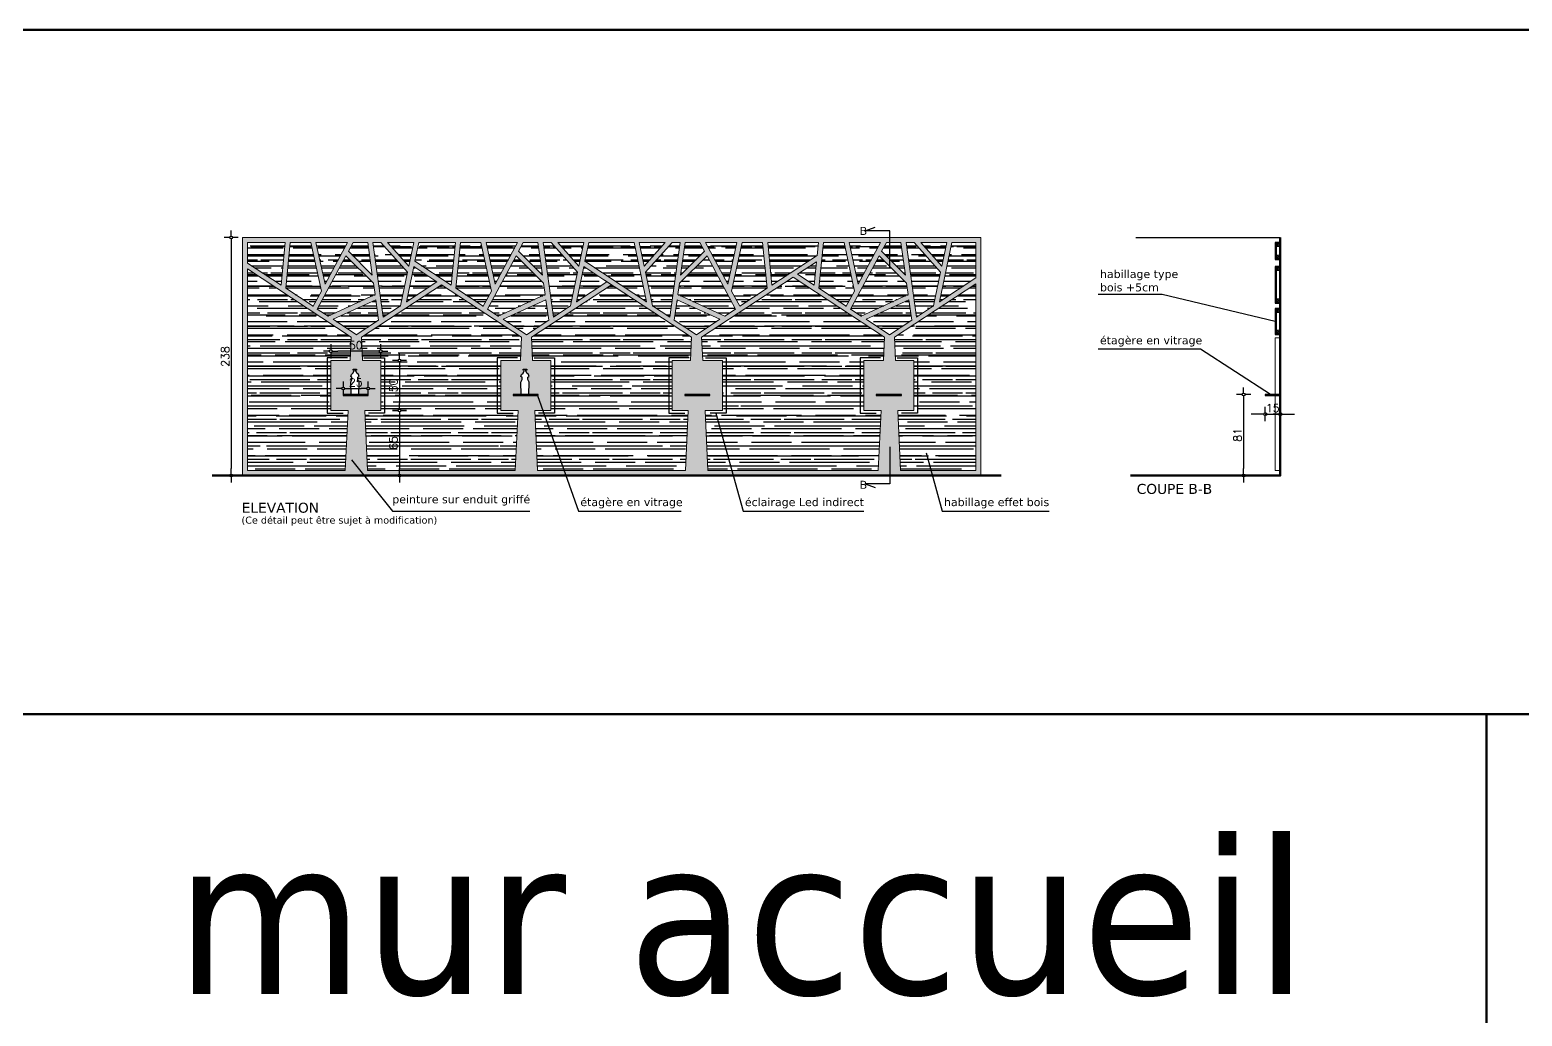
# Model space of a CAD drawing. Header units: millimetres. Extents: x 253 to 682, y -1208 to -847.
# Drawn here: x 609.75 to 624.66, y -1106.36 to -1096.49 of the extents above; entities that cross this region are included whole.
import ezdxf
from ezdxf.enums import TextEntityAlignment as Align

# ---------------------------------------------------------------- set-up
doc = ezdxf.new("R2010")
doc.units = ezdxf.units.MM
doc.header["$LTSCALE"] = 10
doc.header["$MEASUREMENT"] = 0
doc.header["$PDMODE"] = 35
doc.layers.add('a construire', color=7, linetype='Continuous', true_color=0xe60000)
for name, color, linetype in [('COTATION', 203, 'Continuous'), ('Electricite', 224, 'Continuous'), ('sanetaire', 4, 'Continuous'), ('texe', 1, 'Continuous')]:
    doc.layers.add(name, color=color, linetype=linetype)
doc.layers.add('men-porte', color=30, linetype='Continuous', lineweight=5)
doc.layers.add('MUR', color=5, linetype='Continuous', lineweight=50)
doc.styles.get("Standard").update_dxf_attribs({"font": 'txt.shx'})
doc.styles.add('Verdana', font='verdana.ttf')
doc.dimstyles.new('cote 50', dxfattribs={"dimtxt": 0.08, "dimasz": 0.0705, "dimexe": 0.2, "dimexo": 0.6, "dimgap": 0.02, "dimtad": 1, "dimdec": 0, "dimlfac": 100, "dimzin": 5, "dimdsep": 46, "dimtxsty": 'Standard', "dimblk1": 'DIM', "dimblk2": 'DIM', "dimsah": 1, "dimcen": 0.0455, "dimdle": 0.1, "dimse1": 1, "dimse2": 1, "dimclrt": 256, "dimadec": 0, "dimazin": 0, "dimtfac": 1, "dimtdec": 0, "dimtmove": 2, "dimatfit": 3, "dimldrblk": 'DIM', "dimfxl": 1, "dimtolj": 1, "dimtzin": 0, "dimarcsym": 0})
pattern_1 = [(0, (290888.44807, 332615.84924), (0.22, 0.1), [1.5, -0.2, 0.5, -0.1]), (0, (290888.58107, 332615.89924), (-0.1, 0.133), [0.3, -0.033, 0.6, -0.075]), (0, (290888.49807, 332615.93424), (0.52, 0.067), [0.8, -0.14, 0.4, -0.1])]

# ---------------------------------------------------------------- blocks, each defined once
blk = doc.blocks.new('DIM')
for p, q in [((-0.2, 0), (-1, 0)), ((0, 0.2), (0, 1)), ((0.2, 0), (1, 0)), ((0, -1), (0, -0.2))]:
    blk.add_line(p, q)
blk.add_circle((0, 0), 0.2)
blk = doc.blocks.new('*D18545')
at = {"layer": 'COTATION', "color": 0, "lineweight": -2, "ltscale": 0.02, "transparency": 16777216}
blk.add_line((611.76, -1098.639), (611.76, -1100.878), dxfattribs=at)
at = {"layer": 'Defpoints', "color": 0, "ltscale": 0.02, "transparency": 16777216}
for p in [(611.95, -1098.568), (611.76, -1100.948), (611.95, -1100.948)]:
    blk.add_point(p, dxfattribs=at)
at = {"layer": 'COTATION', "color": 0, "lineweight": -2, "ltscale": 0.02, "transparency": 16777216, "xscale": 0.0705, "yscale": 0.0705, "zscale": 0.0705}
for p, rotation in [((611.76, -1098.568), 90), ((611.76, -1100.948), 270)]:
    blk.add_blockref('DIM', p, dxfattribs=dict(at, rotation=rotation))
at = {"layer": 'COTATION', "ltscale": 0.02, "transparency": 16777216, "insert": (611.7, -1099.758), "char_height": 0.08, "attachment_point": 5, "rotation": 90}
blk.add_mtext('\\A1;238', dxfattribs=at)
blk = doc.blocks.new('*D18547')
at = {"layer": 'COTATION', "color": 0, "lineweight": -2, "ltscale": 0.02, "transparency": 16777216}
blk.add_line((613.441, -1099.867), (613.441, -1100.226), dxfattribs=at)
at = {"layer": 'Defpoints', "color": 0, "ltscale": 0.02, "transparency": 16777216}
for p in [(613.254, -1099.797), (613.254, -1100.297), (613.441, -1100.297)]:
    blk.add_point(p, dxfattribs=at)
at = {"layer": 'COTATION', "color": 0, "lineweight": -2, "ltscale": 0.02, "transparency": 16777216, "xscale": 0.0705, "yscale": 0.0705, "zscale": 0.0705}
for p, rotation in [((613.441, -1099.797), 90), ((613.441, -1100.297), 270)]:
    blk.add_blockref('DIM', p, dxfattribs=dict(at, rotation=rotation))
at = {"layer": 'COTATION', "ltscale": 0.02, "transparency": 16777216, "insert": (613.381, -1100.047), "char_height": 0.08, "attachment_point": 5, "rotation": 90}
blk.add_mtext('\\A1;50', dxfattribs=at)
blk = doc.blocks.new('*D18548')
at = {"layer": 'COTATION', "color": 0, "lineweight": -2, "ltscale": 0.02, "transparency": 16777216}
blk.add_line((613.441, -1100.367), (613.441, -1100.878), dxfattribs=at)
at = {"layer": 'Defpoints', "color": 0, "ltscale": 0.02, "transparency": 16777216}
for p in [(613.254, -1100.297), (613.254, -1100.948), (613.441, -1100.948)]:
    blk.add_point(p, dxfattribs=at)
at = {"layer": 'COTATION', "color": 0, "lineweight": -2, "ltscale": 0.02, "transparency": 16777216, "xscale": 0.0705, "yscale": 0.0705, "zscale": 0.0705}
for p, rotation in [((613.441, -1100.297), 90), ((613.441, -1100.948), 270)]:
    blk.add_blockref('DIM', p, dxfattribs=dict(at, rotation=rotation))
at = {"layer": 'COTATION', "ltscale": 0.02, "transparency": 16777216, "insert": (613.381, -1100.622), "char_height": 0.08, "attachment_point": 5, "rotation": 90}
blk.add_mtext('\\A1;65', dxfattribs=at)
blk = doc.blocks.new('*D18549')
at = {"layer": 'COTATION', "color": 0, "lineweight": -2, "ltscale": 0.02, "transparency": 16777216}
blk.add_line((613.183, -1099.706), (612.824, -1099.706), dxfattribs=at)
at = {"layer": 'Defpoints', "color": 0, "ltscale": 0.02, "transparency": 16777216}
for p in [(612.754, -1099.706), (612.754, -1099.797), (613.254, -1099.797)]:
    blk.add_point(p, dxfattribs=at)
at = {"layer": 'COTATION', "color": 0, "lineweight": -2, "ltscale": 0.02, "transparency": 16777216, "xscale": 0.0705, "yscale": 0.0705, "zscale": 0.0705, "rotation": 180}
blk.add_blockref('DIM', (612.754, -1099.706), dxfattribs=at)
at = {"layer": 'COTATION', "color": 0, "lineweight": -2, "ltscale": 0.02, "transparency": 16777216, "xscale": 0.0705, "yscale": 0.0705, "zscale": 0.0705}
blk.add_blockref('DIM', (613.254, -1099.706), dxfattribs=at)
at = {"layer": 'COTATION', "ltscale": 0.02, "transparency": 16777216, "insert": (613.004, -1099.646), "char_height": 0.08, "attachment_point": 5}
blk.add_mtext('\\A1;50', dxfattribs=at)
blk = doc.blocks.new('*D18550')
at = {"layer": 'COTATION', "color": 0, "lineweight": -2, "ltscale": 0.02, "transparency": 16777216}
blk.add_line((621.878, -1100.207), (621.878, -1100.878), dxfattribs=at)
at = {"layer": 'Defpoints', "color": 0, "ltscale": 0.02, "transparency": 16777216}
for p in [(622.094, -1100.137), (621.878, -1100.948), (622.094, -1100.948)]:
    blk.add_point(p, dxfattribs=at)
at = {"layer": 'COTATION', "color": 0, "lineweight": -2, "ltscale": 0.02, "transparency": 16777216, "xscale": 0.0705, "yscale": 0.0705, "zscale": 0.0705}
for p, rotation in [((621.878, -1100.137), 90), ((621.878, -1100.948), 270)]:
    blk.add_blockref('DIM', p, dxfattribs=dict(at, rotation=rotation))
at = {"layer": 'COTATION', "ltscale": 0.02, "transparency": 16777216, "insert": (621.818, -1100.542), "char_height": 0.08, "attachment_point": 5, "rotation": 90}
blk.add_mtext('\\A1;81', dxfattribs=at)
blk = doc.blocks.new('*D18551')
at = {"layer": 'COTATION', "color": 0, "lineweight": -2, "ltscale": 0.02, "transparency": 16777216}
for p, q in [((622.023, -1100.333), (621.953, -1100.333)), ((622.094, -1100.333), (622.244, -1100.333)), ((622.314, -1100.333), (622.385, -1100.333))]:
    blk.add_line(p, q, dxfattribs=at)
at = {"layer": 'Defpoints', "color": 0, "ltscale": 0.02, "transparency": 16777216}
for p in [(622.094, -1100.147), (622.244, -1100.147), (622.244, -1100.333)]:
    blk.add_point(p, dxfattribs=at)
at = {"layer": 'COTATION', "color": 0, "lineweight": -2, "ltscale": 0.02, "transparency": 16777216, "xscale": 0.0705, "yscale": 0.0705, "zscale": 0.0705}
blk.add_blockref('DIM', (622.094, -1100.333), dxfattribs=at)
at = {"layer": 'COTATION', "color": 0, "lineweight": -2, "ltscale": 0.02, "transparency": 16777216, "xscale": 0.0705, "yscale": 0.0705, "zscale": 0.0705, "rotation": 180}
blk.add_blockref('DIM', (622.244, -1100.333), dxfattribs=at)
at = {"layer": 'COTATION', "ltscale": 0.02, "transparency": 16777216, "insert": (622.169, -1100.273), "char_height": 0.08, "attachment_point": 5}
blk.add_mtext('\\A1;15', dxfattribs=at)
blk = doc.blocks.new('*D18552')
at = {"layer": 'COTATION', "color": 0, "lineweight": -2, "ltscale": 0.02, "transparency": 16777216}
blk.add_line((612.949, -1100.077), (613.058, -1100.077), dxfattribs=at)
at = {"layer": 'Defpoints', "color": 0, "ltscale": 0.02, "transparency": 16777216}
for p in [(612.879, -1100.147), (613.129, -1100.077), (613.129, -1100.147)]:
    blk.add_point(p, dxfattribs=at)
at = {"layer": 'COTATION', "color": 0, "lineweight": -2, "ltscale": 0.02, "transparency": 16777216, "xscale": 0.0705, "yscale": 0.0705, "zscale": 0.0705, "rotation": 180}
blk.add_blockref('DIM', (612.879, -1100.077), dxfattribs=at)
at = {"layer": 'COTATION', "color": 0, "lineweight": -2, "ltscale": 0.02, "transparency": 16777216, "xscale": 0.0705, "yscale": 0.0705, "zscale": 0.0705}
blk.add_blockref('DIM', (613.129, -1100.077), dxfattribs=at)
at = {"layer": 'COTATION', "ltscale": 0.02, "transparency": 16777216, "insert": (613.004, -1100.017), "char_height": 0.08, "attachment_point": 5}
blk.add_mtext('\\A1;25', dxfattribs=at)

msp = doc.modelspace()

# ---------------------------------------------------------------- hatches: boundary and pattern name
at = {"layer": 'sanetaire', "ltscale": 0.02}
h = msp.add_hatch(dxfattribs=at)
h.set_pattern_fill('ANSI36', color=250, scale=0.1)
h.set_pattern_definition([(45, (290654.832887, 332835.756721), (0.00662912607362, 0.0243067956033), [0.03125, -0.00625, 0, -0.00625])])
h.paths.add_polyline_path([(619.251, -1098.568), (611.871, -1098.568), (611.871, -1100.948), (619.251, -1100.948)])
h.paths.add_polyline_path([(616.543, -1100.137), (616.543, -1100.147), (616.293, -1100.147), (616.293, -1100.137)], flags=16)
h.paths.add_polyline_path([(616.35, -1099.797), (616.168, -1099.797), (616.168, -1100.297), (616.327, -1100.297), (616.299, -1100.898), (614.822, -1100.898), (614.795, -1100.297), (614.954, -1100.297), (614.954, -1099.797), (614.772, -1099.797), (614.761, -1099.566), (615.561, -1099.04), (615.515, -1099.01), (615.21, -1099.211), (615.284, -1098.859), (615.515, -1099.01), (616.36, -1099.566)], flags=16)
h.paths.add_polyline_path([(616.472, -1099.797), (616.461, -1099.566), (617.375, -1098.965), (618.288, -1099.566), (618.277, -1099.797), (618.082, -1099.797), (618.082, -1100.297), (618.255, -1100.297), (618.227, -1100.898), (616.522, -1100.898), (616.495, -1100.297), (616.668, -1100.297), (616.668, -1099.797)], flags=16)
h.paths.add_polyline_path([(616.188, -1099.393), (616.217, -1099.19), (616.644, -1099.386), (616.411, -1099.539)], flags=16)
h.paths.add_polyline_path([(616.142, -1099.363), (615.97, -1099.25), (615.9, -1098.915), (616.166, -1098.618), (616.245, -1098.618)], flags=16)
h.paths.add_polyline_path([(616.224, -1099.139), (616.24, -1099.024), (616.515, -1098.752), (616.801, -1099.283), (616.693, -1099.353)], flags=16)
h.paths.add_polyline_path([(616.843, -1099.255), (616.761, -1099.103), (616.865, -1098.618), (617.071, -1098.618), (617.116, -1099.076)], flags=16)
h.paths.add_polyline_path([(615.911, -1099.211), (615.519, -1098.953), (615.295, -1098.806), (615.335, -1098.618), (615.786, -1098.618)], flags=16)
h.paths.add_polyline_path([(616.724, -1099.035), (616.499, -1098.618), (616.814, -1098.618)], flags=16)
h.paths.add_polyline_path([(616.251, -1098.943), (616.296, -1098.618), (616.443, -1098.618), (616.49, -1098.706)], flags=16)
h.paths.add_polyline_path([(617.163, -1099.045), (617.121, -1098.618), (617.628, -1098.618), (617.615, -1098.747)], flags=16)
h.paths.add_polyline_path([(615.887, -1098.855), (615.837, -1098.618), (616.098, -1098.618)], flags=16)
h.paths.add_polyline_path([(615.151, -1099.25), (614.979, -1099.363), (614.876, -1098.618), (614.956, -1098.618), (615.221, -1098.915)], flags=16)
h.paths.add_polyline_path([(617.42, -1098.935), (617.609, -1098.811), (617.586, -1099.045)], flags=16)
h.paths.add_polyline_path([(614.829, -1100.137), (614.829, -1100.147), (614.579, -1100.147), (614.579, -1100.137), (614.658, -1100.137), (614.654, -1100.013), (614.666, -1099.988), (614.666, -1099.966), (614.655, -1099.958), (614.661, -1099.938), (614.676, -1099.925), (614.687, -1099.902), (614.683, -1099.894), (614.679, -1099.894), (614.679, -1099.883), (614.713, -1099.883), (614.713, -1099.894), (614.708, -1099.894), (614.704, -1099.902), (614.715, -1099.925), (614.731, -1099.938), (614.737, -1099.958), (614.725, -1099.966), (614.725, -1099.988), (614.737, -1100.013), (614.734, -1100.137)], flags=16)
h.paths.add_polyline_path([(617.633, -1099.076), (617.678, -1098.618), (617.884, -1098.618), (617.989, -1099.103), (617.906, -1099.255)], flags=16)
h.paths.add_polyline_path([(614.933, -1099.393), (614.711, -1099.539), (614.477, -1099.386), (614.905, -1099.19)], flags=16)
h.paths.add_polyline_path([(615.234, -1098.855), (615.023, -1098.618), (615.284, -1098.618)], flags=16)
h.paths.add_polyline_path([(614.898, -1099.139), (614.428, -1099.353), (614.32, -1099.283), (614.606, -1098.752), (614.882, -1099.024)], flags=16)
h.paths.add_polyline_path([(617.948, -1099.283), (618.234, -1098.752), (618.51, -1099.024), (618.525, -1099.139), (618.056, -1099.353)], flags=16)
h.paths.add_polyline_path([(614.65, -1099.797), (614.454, -1099.797), (614.454, -1100.297), (614.627, -1100.297), (614.599, -1100.898), (613.122, -1100.898), (613.095, -1100.297), (613.254, -1100.297), (613.254, -1099.797), (613.072, -1099.797), (613.061, -1099.566), (613.861, -1099.04), (614.66, -1099.566)], flags=16)
h.paths.add_polyline_path([(618.105, -1099.386), (618.533, -1099.19), (618.561, -1099.393), (618.339, -1099.539)], flags=16)
h.paths.add_polyline_path([(618.207, -1100.137), (618.457, -1100.137), (618.457, -1100.147), (618.207, -1100.147)], flags=16)
h.paths.add_polyline_path([(614.87, -1098.943), (614.631, -1098.706), (614.679, -1098.618), (614.825, -1098.618)], flags=16)
h.paths.add_polyline_path([(618.025, -1099.035), (617.935, -1098.618), (618.25, -1098.618)], flags=16)
h.paths.add_polyline_path([(618.4, -1099.797), (618.389, -1099.566), (619.201, -1099.032), (619.201, -1100.898), (618.45, -1100.898), (618.423, -1100.297), (618.582, -1100.297), (618.582, -1099.797)], flags=16)
h.paths.add_polyline_path([(614.397, -1099.035), (614.307, -1098.618), (614.622, -1098.618)], flags=16)
h.paths.add_polyline_path([(614.361, -1099.103), (614.278, -1099.255), (614.006, -1099.076), (614.05, -1098.618), (614.256, -1098.618)], flags=16)
h.paths.add_polyline_path([(618.259, -1098.706), (618.307, -1098.618), (618.453, -1098.618), (618.498, -1098.943)], flags=16)
h.paths.add_polyline_path([(618.607, -1099.363), (618.504, -1098.618), (618.584, -1098.618), (618.849, -1098.915), (618.779, -1099.25)], flags=16)
h.paths.add_polyline_path([(618.838, -1099.211), (618.963, -1098.618), (619.201, -1098.618), (619.201, -1098.972)], flags=16)
h.paths.add_polyline_path([(613.958, -1099.045), (613.595, -1098.806), (613.635, -1098.618), (614, -1098.618)], flags=16)
h.paths.add_polyline_path([(618.651, -1098.618), (618.912, -1098.618), (618.862, -1098.855)], flags=16)
h.paths.add_polyline_path([(613.815, -1099.01), (613.51, -1099.211), (613.584, -1098.859)], flags=16)
h.paths.add_polyline_path([(613.451, -1099.25), (613.279, -1099.363), (613.176, -1098.618), (613.256, -1098.618), (613.521, -1098.915)], flags=16)
h.paths.add_polyline_path([(613.534, -1098.855), (613.323, -1098.618), (613.584, -1098.618)], flags=16)
h.paths.add_polyline_path([(613.233, -1099.393), (613.011, -1099.539), (612.777, -1099.386), (613.205, -1099.19)], flags=16)
h.paths.add_polyline_path([(613.129, -1100.137), (613.129, -1100.147), (612.879, -1100.147), (612.879, -1100.137), (612.958, -1100.137), (612.954, -1100.013), (612.966, -1099.988), (612.966, -1099.966), (612.955, -1099.958), (612.961, -1099.938), (612.976, -1099.925), (612.987, -1099.902), (612.983, -1099.894), (612.979, -1099.894), (612.979, -1099.883), (613.013, -1099.883), (613.013, -1099.894), (613.008, -1099.894), (613.004, -1099.902), (613.015, -1099.925), (613.031, -1099.938), (613.037, -1099.958), (613.025, -1099.966), (613.025, -1099.988), (613.037, -1100.013), (613.034, -1100.137)], flags=16)
h.paths.add_polyline_path([(613.198, -1099.139), (612.728, -1099.353), (612.62, -1099.283), (612.906, -1098.752), (613.182, -1099.024)], flags=16)
h.paths.add_polyline_path([(613.17, -1098.943), (612.931, -1098.706), (612.979, -1098.618), (613.125, -1098.618)], flags=16)
h.paths.add_polyline_path([(612.95, -1099.797), (612.754, -1099.797), (612.754, -1100.297), (612.927, -1100.297), (612.899, -1100.898), (611.921, -1100.898), (611.921, -1098.882), (612.96, -1099.566)], flags=16)
h.paths.add_polyline_path([(612.922, -1098.618), (612.697, -1099.035), (612.607, -1098.618)], flags=16)
h.paths.add_polyline_path([(612.661, -1099.103), (612.578, -1099.255), (612.306, -1099.076), (612.35, -1098.618), (612.556, -1098.618)], flags=16)
h.paths.add_polyline_path([(612.258, -1099.045), (611.921, -1098.823), (611.921, -1098.618), (612.3, -1098.618)], flags=16)
at = {"layer": 'sanetaire', "ltscale": 0.02, "true_color": 0xf8a054}
h = msp.add_hatch(dxfattribs=at)
h.set_pattern_fill('AR-RROOF', color=21, scale=0.1)
h.set_pattern_definition(pattern_1)
h.paths.add_polyline_path([(612.754, -1099.797), (612.95, -1099.797), (612.96, -1099.566), (611.921, -1098.882), (611.921, -1100.898), (612.899, -1100.898), (612.927, -1100.297), (612.754, -1100.297)])
h.paths.add_polyline_path([(612.3, -1098.618), (611.921, -1098.618), (611.921, -1098.823), (612.258, -1099.045)])
h.paths.add_polyline_path([(612.556, -1098.618), (612.35, -1098.618), (612.306, -1099.076), (612.578, -1099.255), (612.661, -1099.103)])
h.paths.add_polyline_path([(612.922, -1098.618), (612.607, -1098.618), (612.697, -1099.035)])
h.paths.add_polyline_path([(613.182, -1099.024), (612.906, -1098.752), (612.62, -1099.283), (612.728, -1099.353), (613.198, -1099.139)])
h.paths.add_polyline_path([(613.233, -1099.393), (613.205, -1099.19), (612.777, -1099.386), (613.011, -1099.539)])
h.paths.add_polyline_path([(613.521, -1098.915), (613.256, -1098.618), (613.176, -1098.618), (613.279, -1099.363), (613.451, -1099.25)])
h.paths.add_polyline_path([(613.125, -1098.618), (612.979, -1098.618), (612.931, -1098.706), (613.17, -1098.943)])
h.paths.add_polyline_path([(613.584, -1098.618), (613.323, -1098.618), (613.534, -1098.855)])
h.paths.add_polyline_path([(613.584, -1098.859), (613.51, -1099.211), (613.815, -1099.01)])
h.paths.add_polyline_path([(614.66, -1099.566), (613.861, -1099.04), (613.061, -1099.566), (613.072, -1099.797), (613.254, -1099.797), (613.254, -1100.297), (613.095, -1100.297), (613.122, -1100.898), (614.599, -1100.898), (614.627, -1100.297), (614.454, -1100.297), (614.454, -1099.797), (614.65, -1099.797)])
h.paths.add_polyline_path([(614, -1098.618), (613.635, -1098.618), (613.595, -1098.806), (613.958, -1099.045)])
h.paths.add_polyline_path([(614.256, -1098.618), (614.05, -1098.618), (614.006, -1099.076), (614.278, -1099.255), (614.361, -1099.103)])
h.paths.add_polyline_path([(614.622, -1098.618), (614.307, -1098.618), (614.397, -1099.035)])
h.paths.add_polyline_path([(614.882, -1099.024), (614.606, -1098.752), (614.32, -1099.283), (614.428, -1099.353), (614.898, -1099.139)])
h.paths.add_polyline_path([(614.933, -1099.393), (614.905, -1099.19), (614.477, -1099.386), (614.711, -1099.539)])
h.paths.add_polyline_path([(614.825, -1098.618), (614.679, -1098.618), (614.631, -1098.706), (614.87, -1098.943)])
h.paths.add_polyline_path([(614.956, -1098.618), (614.876, -1098.618), (614.979, -1099.363), (615.151, -1099.25), (615.221, -1098.915)])
h.paths.add_polyline_path([(615.284, -1098.618), (615.023, -1098.618), (615.234, -1098.855)])
h.paths.add_polyline_path([(615.515, -1099.01), (615.491, -1098.995), (615.284, -1098.859), (615.21, -1099.211)])
h.paths.add_polyline_path([(615.561, -1099.04), (614.761, -1099.566), (614.772, -1099.797), (614.954, -1099.797), (614.954, -1100.297), (614.795, -1100.297), (614.822, -1100.898), (616.299, -1100.898), (616.327, -1100.297), (616.168, -1100.297), (616.168, -1099.797), (616.35, -1099.797), (616.36, -1099.566)])
h.paths.add_polyline_path([(615.786, -1098.618), (615.335, -1098.618), (615.295, -1098.806), (615.658, -1099.045), (615.911, -1099.211)])
h.paths.add_polyline_path([(616.098, -1098.618), (615.837, -1098.618), (615.887, -1098.855)])
h.paths.add_polyline_path([(616.245, -1098.618), (616.166, -1098.618), (615.9, -1098.915), (615.97, -1099.25), (616.142, -1099.363)])
h.paths.add_polyline_path([(616.644, -1099.386), (616.217, -1099.19), (616.188, -1099.393), (616.411, -1099.539)])
h = msp.add_hatch(dxfattribs=at)
h.set_pattern_fill('AR-RROOF', color=21, scale=0.1)
h.set_pattern_definition(pattern_1)
h.paths.add_polyline_path([(616.49, -1098.706), (616.443, -1098.618), (616.296, -1098.618), (616.251, -1098.943)])
h.paths.add_polyline_path([(616.515, -1098.752), (616.24, -1099.024), (616.224, -1099.139), (616.693, -1099.353), (616.801, -1099.283)])
h.paths.add_polyline_path([(616.814, -1098.618), (616.499, -1098.618), (616.724, -1099.035)])
h.paths.add_polyline_path([(617.071, -1098.618), (616.865, -1098.618), (616.761, -1099.103), (616.843, -1099.255), (617.116, -1099.076)])
h.paths.add_polyline_path([(617.628, -1098.618), (617.121, -1098.618), (617.163, -1099.045), (617.615, -1098.747)])
h.paths.add_polyline_path([(617.609, -1098.811), (617.42, -1098.935), (617.586, -1099.045)], flags=17)
h.paths.add_polyline_path([(617.884, -1098.618), (617.678, -1098.618), (617.633, -1099.076), (617.906, -1099.255), (617.989, -1099.103)])
h.paths.add_polyline_path([(618.25, -1098.618), (617.935, -1098.618), (618.025, -1099.035)])
h.paths.add_polyline_path([(618.51, -1099.024), (618.234, -1098.752), (617.948, -1099.283), (618.056, -1099.353), (618.525, -1099.139)])
h.paths.add_polyline_path([(618.533, -1099.19), (618.105, -1099.386), (618.339, -1099.539), (618.561, -1099.393)])
h.paths.add_polyline_path([(618.849, -1098.915), (618.584, -1098.618), (618.504, -1098.618), (618.607, -1099.363), (618.779, -1099.25)])
h.paths.add_polyline_path([(619.201, -1098.618), (618.963, -1098.618), (618.838, -1099.211), (619.201, -1098.972)])
h.paths.add_polyline_path([(618.912, -1098.618), (618.651, -1098.618), (618.862, -1098.855)])
h.paths.add_polyline_path([(618.453, -1098.618), (618.307, -1098.618), (618.259, -1098.706), (618.498, -1098.943)])
h.paths.add_polyline_path([(619.201, -1099.032), (618.389, -1099.566), (618.4, -1099.797), (618.582, -1099.797), (618.582, -1100.297), (618.423, -1100.297), (618.45, -1100.898), (619.201, -1100.898)])
h.paths.add_polyline_path([(618.082, -1099.797), (618.277, -1099.797), (618.288, -1099.566), (617.375, -1098.965), (616.461, -1099.566), (616.472, -1099.797), (616.668, -1099.797), (616.668, -1100.297), (616.495, -1100.297), (616.522, -1100.898), (618.227, -1100.898), (618.255, -1100.297), (618.082, -1100.297)])

# ---------------------------------------------------------------- linework, layer by layer
at = {"layer": 'a construire', "color": 1, "lineweight": 50, "ltscale": 3}
for points in [[(631.006, -1103.334), (604.459, -1103.334), (604.459, -1096.491), (631.006, -1096.491)], [(624.305, -1112.27), (637.707, -1112.27), (637.707, -1103.334), (624.305, -1103.334)]]:
    msp.add_lwpolyline(points, close=True, dxfattribs=at)
at = {"layer": 'Electricite', "ltscale": 0.02}
for points in [[(612.922, -1099.771), (612.718, -1099.771), (612.718, -1100.323), (612.878, -1100.323)], [(613.086, -1099.771), (613.291, -1099.771), (613.291, -1100.323), (613.131, -1100.323)], [(614.622, -1099.771), (614.418, -1099.771), (614.418, -1100.323), (614.578, -1100.323)], [(614.786, -1099.771), (614.991, -1099.771), (614.991, -1100.323), (614.831, -1100.323)], [(616.336, -1099.771), (616.132, -1099.771), (616.132, -1100.323), (616.292, -1100.323)], [(616.5, -1099.771), (616.705, -1099.771), (616.705, -1100.323), (616.545, -1100.323)], [(618.25, -1099.771), (618.046, -1099.771), (618.046, -1100.323), (618.206, -1100.323)], [(618.414, -1099.771), (618.619, -1099.771), (618.619, -1100.323), (618.459, -1100.323)]]:
    msp.add_lwpolyline(points, dxfattribs=at)
at = {"layer": 'men-porte', "ltscale": 0.02}
for p, q in [((613.51, -1099.211), (613.815, -1099.01)), ((615.21, -1099.211), (615.515, -1099.01)), ((615.911, -1099.211), (615.519, -1098.953)), ((618.838, -1099.211), (619.201, -1098.972)), ((613.279, -1099.363), (613.451, -1099.25)), ((614.979, -1099.363), (615.151, -1099.25)), ((616.142, -1099.363), (615.97, -1099.25)), ((618.607, -1099.363), (618.779, -1099.25)), ((613.011, -1099.54), (612.777, -1099.386)), ((613.01, -1099.54), (613.233, -1099.393)), ((614.711, -1099.54), (614.477, -1099.386)), ((614.71, -1099.54), (614.933, -1099.393)), ((616.411, -1099.54), (616.188, -1099.393)), ((616.41, -1099.54), (616.644, -1099.386)), ((618.339, -1099.54), (618.105, -1099.386)), ((618.338, -1099.54), (618.561, -1099.393))]:
    msp.add_line(p, q, dxfattribs=at)
for points in [[(611.871, -1098.568), (619.251, -1098.568), (619.251, -1100.948), (611.871, -1100.948)], [(622.204, -1098.628), (622.244, -1098.628), (622.244, -1098.659), (622.204, -1098.659)], [(622.204, -1098.746), (622.244, -1098.746), (622.244, -1098.778), (622.204, -1098.778)], [(622.204, -1098.868), (622.244, -1098.868), (622.244, -1098.899), (622.204, -1098.899)], [(622.204, -1099.181), (622.244, -1099.181), (622.244, -1099.213), (622.204, -1099.213)], [(622.204, -1099.288), (622.244, -1099.288), (622.244, -1099.319), (622.204, -1099.319)], [(622.204, -1099.496), (622.244, -1099.496), (622.244, -1099.527), (622.204, -1099.527)]]:
    msp.add_lwpolyline(points, close=True, dxfattribs=at)
for points in [[(611.921, -1098.823), (611.921, -1098.618), (612.3, -1098.618)], [(612.258, -1099.045), (612.3, -1098.618)], [(612.306, -1099.076), (612.35, -1098.618)], [(612.35, -1098.618), (612.556, -1098.618)], [(612.661, -1099.103), (612.556, -1098.618)], [(612.607, -1098.618), (612.922, -1098.618)], [(612.697, -1099.035), (612.607, -1098.618)], [(612.697, -1099.035), (612.922, -1098.618)], [(612.931, -1098.706), (612.979, -1098.618)], [(613.17, -1098.943), (612.931, -1098.706)], [(612.979, -1098.618), (613.125, -1098.618)], [(613.17, -1098.943), (613.125, -1098.618)], [(613.176, -1098.618), (613.256, -1098.618)], [(613.279, -1099.363), (613.176, -1098.618)], [(613.521, -1098.915), (613.256, -1098.618)], [(613.323, -1098.618), (613.584, -1098.618)], [(613.534, -1098.855), (613.323, -1098.618)], [(613.534, -1098.855), (613.584, -1098.618)], [(613.595, -1098.806), (613.635, -1098.618)], [(613.635, -1098.618), (614, -1098.618)], [(613.958, -1099.045), (614, -1098.618)], [(614.006, -1099.076), (614.05, -1098.618)], [(614.05, -1098.618), (614.256, -1098.618)], [(614.361, -1099.103), (614.256, -1098.618)], [(614.307, -1098.618), (614.622, -1098.618)], [(614.397, -1099.035), (614.307, -1098.618)], [(614.397, -1099.035), (614.622, -1098.618)], [(614.631, -1098.706), (614.679, -1098.618)], [(614.87, -1098.943), (614.631, -1098.706)], [(614.679, -1098.618), (614.825, -1098.618)], [(614.87, -1098.943), (614.825, -1098.618)], [(614.876, -1098.618), (614.956, -1098.618)], [(614.979, -1099.363), (614.876, -1098.618)], [(615.221, -1098.915), (614.956, -1098.618)], [(615.023, -1098.618), (615.284, -1098.618)], [(615.234, -1098.855), (615.023, -1098.618)], [(615.234, -1098.855), (615.284, -1098.618)], [(615.295, -1098.806), (615.335, -1098.618)], [(615.335, -1098.618), (615.786, -1098.618)], [(615.911, -1099.211), (615.786, -1098.618)], [(615.837, -1098.618), (616.098, -1098.618)], [(615.887, -1098.855), (615.837, -1098.618)], [(615.887, -1098.855), (616.098, -1098.618)], [(615.9, -1098.915), (616.166, -1098.618)], [(616.142, -1099.363), (616.245, -1098.618)], [(616.166, -1098.618), (616.245, -1098.618)], [(616.251, -1098.943), (616.296, -1098.618)], [(616.251, -1098.943), (616.49, -1098.706)], [(616.296, -1098.618), (616.443, -1098.618)], [(616.49, -1098.706), (616.443, -1098.618)], [(616.499, -1098.618), (616.814, -1098.618)], [(616.724, -1099.035), (616.499, -1098.618)], [(616.724, -1099.035), (616.814, -1098.618)], [(616.761, -1099.103), (616.865, -1098.618)], [(616.865, -1098.618), (617.071, -1098.618)], [(617.116, -1099.076), (617.071, -1098.618)], [(617.121, -1098.618), (617.628, -1098.618)], [(617.163, -1099.045), (617.121, -1098.618)], [(617.615, -1098.747), (617.628, -1098.618)], [(617.633, -1099.076), (617.678, -1098.618)], [(617.678, -1098.618), (617.884, -1098.618)], [(617.989, -1099.103), (617.884, -1098.618)], [(617.935, -1098.618), (618.25, -1098.618)], [(618.025, -1099.035), (617.935, -1098.618)], [(618.025, -1099.035), (618.25, -1098.618)], [(618.259, -1098.706), (618.307, -1098.618)], [(618.498, -1098.943), (618.259, -1098.706)], [(618.307, -1098.618), (618.453, -1098.618)], [(618.498, -1098.943), (618.453, -1098.618)], [(618.504, -1098.618), (618.584, -1098.618)], [(618.607, -1099.363), (618.504, -1098.618)], [(618.849, -1098.915), (618.584, -1098.618)], [(618.651, -1098.618), (618.912, -1098.618)], [(618.862, -1098.855), (618.651, -1098.618)], [(618.838, -1099.211), (618.963, -1098.618)], [(618.862, -1098.855), (618.912, -1098.618)], [(618.963, -1098.618), (619.201, -1098.618), (619.201, -1098.972)], [(622.204, -1098.659), (622.244, -1098.628)], [(622.244, -1098.659), (622.204, -1098.628)], [(612.258, -1099.045), (611.921, -1098.823)], [(612.62, -1099.283), (612.906, -1098.752)], [(613.182, -1099.024), (612.906, -1098.752)], [(613.51, -1099.211), (613.584, -1098.859)], [(613.815, -1099.01), (613.584, -1098.859)], [(613.958, -1099.045), (613.595, -1098.806)], [(614.32, -1099.283), (614.606, -1098.752)], [(614.882, -1099.024), (614.606, -1098.752)], [(615.21, -1099.211), (615.284, -1098.859)], [(615.515, -1099.01), (615.284, -1098.859)], [(615.658, -1099.045), (615.295, -1098.806)], [(616.24, -1099.024), (616.515, -1098.752)], [(616.801, -1099.283), (616.515, -1098.752)], [(617.163, -1099.045), (617.615, -1098.747)], [(617.42, -1098.935), (617.609, -1098.811)], [(617.586, -1099.045), (617.609, -1098.811)], [(617.948, -1099.283), (618.234, -1098.752)], [(618.51, -1099.024), (618.234, -1098.752)], [(622.204, -1098.778), (622.244, -1098.746)], [(622.244, -1098.778), (622.204, -1098.746)], [(622.204, -1098.899), (622.244, -1098.868)], [(622.244, -1098.899), (622.204, -1098.868)], [(612.899, -1100.898), (611.921, -1100.898), (611.921, -1098.882)], [(612.95, -1099.797), (612.96, -1099.566), (611.921, -1098.882)], [(613.198, -1099.139), (613.182, -1099.024)], [(613.451, -1099.25), (613.521, -1098.915)], [(614.898, -1099.139), (614.882, -1099.024)], [(615.151, -1099.25), (615.221, -1098.915)], [(616.35, -1099.797), (616.36, -1099.566), (615.491, -1098.995)], [(615.97, -1099.25), (615.9, -1098.915)], [(616.224, -1099.139), (616.24, -1099.024)], [(616.472, -1099.797), (616.461, -1099.566), (617.375, -1098.965)], [(618.277, -1099.797), (618.288, -1099.566), (617.375, -1098.965)], [(617.586, -1099.045), (617.42, -1098.935)], [(618.525, -1099.139), (618.51, -1099.024)], [(618.779, -1099.25), (618.849, -1098.915)], [(612.578, -1099.255), (612.306, -1099.076)], [(612.578, -1099.255), (612.661, -1099.103)], [(612.728, -1099.353), (613.198, -1099.139)], [(613.072, -1099.797), (613.061, -1099.566), (613.861, -1099.04)], [(614.65, -1099.797), (614.66, -1099.566), (613.861, -1099.04)], [(614.278, -1099.255), (614.006, -1099.076)], [(614.278, -1099.255), (614.361, -1099.103)], [(614.428, -1099.353), (614.898, -1099.139)], [(614.772, -1099.797), (614.761, -1099.566), (615.561, -1099.04)], [(616.693, -1099.353), (616.224, -1099.139)], [(616.843, -1099.255), (616.761, -1099.103)], [(616.843, -1099.255), (617.116, -1099.076)], [(617.906, -1099.255), (617.633, -1099.076)], [(617.906, -1099.255), (617.989, -1099.103)], [(618.056, -1099.353), (618.525, -1099.139)], [(618.4, -1099.797), (618.389, -1099.566), (619.201, -1099.032)], [(619.201, -1099.032), (619.201, -1100.898), (618.45, -1100.898)], [(612.728, -1099.353), (612.62, -1099.283)], [(612.777, -1099.386), (613.205, -1099.19)], [(613.233, -1099.393), (613.205, -1099.19)], [(614.428, -1099.353), (614.32, -1099.283)], [(614.477, -1099.386), (614.905, -1099.19)], [(614.933, -1099.393), (614.905, -1099.19)], [(616.188, -1099.393), (616.217, -1099.19)], [(616.644, -1099.386), (616.217, -1099.19)], [(616.693, -1099.353), (616.801, -1099.283)], [(618.056, -1099.353), (617.948, -1099.283)], [(618.105, -1099.386), (618.533, -1099.19)], [(618.561, -1099.393), (618.533, -1099.19)], [(622.204, -1099.213), (622.244, -1099.181)], [(622.244, -1099.213), (622.204, -1099.181)], [(622.204, -1099.319), (622.244, -1099.288)], [(622.244, -1099.319), (622.204, -1099.288)], [(622.244, -1099.57), (622.194, -1099.57), (622.194, -1100.898), (622.244, -1100.898)], [(622.204, -1099.527), (622.244, -1099.496)], [(622.244, -1099.527), (622.204, -1099.496)], [(612.95, -1099.797), (612.754, -1099.797), (612.754, -1100.297), (612.927, -1100.297)], [(613.095, -1100.297), (613.254, -1100.297), (613.254, -1099.797), (613.072, -1099.797)], [(614.65, -1099.797), (614.454, -1099.797), (614.454, -1100.297), (614.627, -1100.297)], [(614.795, -1100.297), (614.954, -1100.297), (614.954, -1099.797), (614.772, -1099.797)], [(616.327, -1100.297), (616.168, -1100.297), (616.168, -1099.797), (616.35, -1099.797)], [(616.472, -1099.797), (616.668, -1099.797), (616.668, -1100.297), (616.495, -1100.297)], [(618.277, -1099.797), (618.082, -1099.797), (618.082, -1100.297), (618.255, -1100.297)], [(618.423, -1100.297), (618.582, -1100.297), (618.582, -1099.797), (618.4, -1099.797)], [(612.899, -1100.898), (612.927, -1100.297)], [(613.122, -1100.898), (613.095, -1100.297)], [(614.599, -1100.898), (614.627, -1100.297)], [(614.822, -1100.898), (614.795, -1100.297)], [(616.299, -1100.898), (616.327, -1100.297)], [(616.522, -1100.898), (616.495, -1100.297)], [(618.227, -1100.898), (618.255, -1100.297)], [(618.45, -1100.898), (618.423, -1100.297)], [(614.599, -1100.898), (613.122, -1100.898)], [(616.299, -1100.898), (614.822, -1100.898)], [(618.227, -1100.898), (616.522, -1100.898)]]:
    msp.add_lwpolyline(points, dxfattribs=at)
at = {"layer": 'men-porte', "lineweight": 30, "ltscale": 0.02}
for points in [[(622.244, -1098.618), (622.194, -1098.618), (622.194, -1098.788), (622.244, -1098.788)], [(622.244, -1098.628), (622.204, -1098.628), (622.204, -1098.778), (622.244, -1098.778)], [(622.244, -1098.858), (622.194, -1098.858), (622.194, -1099.223), (622.244, -1099.223)], [(622.244, -1098.868), (622.204, -1098.868), (622.204, -1099.213), (622.244, -1099.213)], [(622.244, -1099.278), (622.194, -1099.278), (622.194, -1099.537), (622.244, -1099.537)], [(622.244, -1099.288), (622.204, -1099.288), (622.204, -1099.527), (622.244, -1099.527)]]:
    msp.add_lwpolyline(points, dxfattribs=at)
at = {"layer": 'MUR', "ltscale": 0.02}
for points in [[(620.747, -1100.948), (622.244, -1100.948), (622.244, -1098.568)], [(619.454, -1100.948), (611.57, -1100.948)]]:
    msp.add_lwpolyline(points, dxfattribs=at)
at = {"layer": 'sanetaire', "ltscale": 0.02}
for points in [[(620.799, -1098.568), (622.244, -1098.568)], [(612.958, -1100.137), (612.954, -1100.013), (612.966, -1099.988), (612.966, -1099.966), (612.955, -1099.958), (612.961, -1099.938), (612.976, -1099.925), (612.987, -1099.902), (612.983, -1099.894)], [(613.034, -1100.137), (613.037, -1100.013), (613.025, -1099.988), (613.025, -1099.966), (613.037, -1099.958), (613.031, -1099.938), (613.015, -1099.925), (613.004, -1099.902), (613.008, -1099.894)], [(614.658, -1100.137), (614.654, -1100.013), (614.666, -1099.988), (614.666, -1099.966), (614.655, -1099.958), (614.661, -1099.938), (614.676, -1099.925), (614.687, -1099.902), (614.683, -1099.894)], [(614.734, -1100.137), (614.737, -1100.013), (614.725, -1099.988), (614.725, -1099.966), (614.737, -1099.958), (614.731, -1099.938), (614.715, -1099.925), (614.704, -1099.902), (614.708, -1099.894)], [(622.244, -1100.137), (622.094, -1100.137), (622.094, -1100.147), (622.244, -1100.147)]]:
    msp.add_lwpolyline(points, dxfattribs=at)
for points in [[(612.979, -1099.883), (613.013, -1099.883), (613.013, -1099.894), (612.979, -1099.894)], [(614.679, -1099.883), (614.713, -1099.883), (614.713, -1099.894), (614.679, -1099.894)], [(612.879, -1100.147), (613.129, -1100.147), (613.129, -1100.137), (612.879, -1100.137)], [(614.579, -1100.147), (614.829, -1100.147), (614.829, -1100.137), (614.579, -1100.137)], [(616.293, -1100.147), (616.543, -1100.147), (616.543, -1100.137), (616.293, -1100.137)], [(618.207, -1100.147), (618.457, -1100.147), (618.457, -1100.137), (618.207, -1100.137)]]:
    msp.add_lwpolyline(points, close=True, dxfattribs=at)
at = {"layer": 'texe', "ltscale": 0.02}
for points in [[(618.096, -1098.501), (618.197, -1098.464)], [(618.342, -1098.872), (618.342, -1098.501), (618.096, -1098.501)], [(622.194, -1099.408), (621.062, -1099.138), (620.423, -1099.138)], [(622.148, -1100.137), (621.448, -1099.685), (620.423, -1099.685)], [(614.822, -1100.147), (615.23, -1101.303), (616.255, -1101.303)], [(616.604, -1100.323), (616.875, -1101.303), (618.081, -1101.303)], [(618.342, -1100.66), (618.342, -1101.032), (618.096, -1101.032)], [(612.962, -1100.791), (613.37, -1101.303), (614.744, -1101.303)], [(618.704, -1100.721), (618.865, -1101.303), (619.934, -1101.303)], [(618.096, -1101.032), (618.197, -1101.068)]]:
    msp.add_lwpolyline(points, dxfattribs=at)

# ---------------------------------------------------------------- texts
at = {"color": 1, "linetype": 'Continuous', "style": 'Verdana', "width": 0.9}
msp.add_text('mur accueil', height=1.5663, rotation=360, dxfattribs=at).set_placement((611.202, -1104.568), align=Align.TOP_LEFT)
at = {"layer": 'texe', "ltscale": 0.02, "attachment_point": 1, "style": 'Verdana'}
for s, width, insert, char_height in [('B   ', 1.46706, (618.04, -1098.462), 0.08), ('habillage type bois +5cm  ', 0.98666, (620.442, -1098.893), 0.08), ('étagère en vitrage  ', 1.46706, (620.442, -1099.556), 0.08), ('B   ', 1.46706, (618.04, -1101.001), 0.08), ('{\\H1.4286x;COUPE B-B}', 0.76093, (620.809, -1101.032), 0.07), ('{\\H1.4286x;ELEVATION} ', 0.76093, (611.865, -1101.22), 0.07), ('peinture sur enduit griffé  ', 1.46706, (613.369, -1101.146), 0.08), ('étagère en vitrage  ', 1.46706, (615.249, -1101.174), 0.08), ('éclairage Led indirect   ', 1.46706, (616.893, -1101.174), 0.08), ('habillage effet bois ', 1.46706, (618.883, -1101.174), 0.08), ('(Ce détail peut être sujet à modification)', 6.2865, (611.862, -1101.359), 0.07)]:
    msp.add_mtext_dynamic_manual_height_columns(s, width=width, gutter_width=269.496, heights=[0], dxfattribs=dict(at, insert=insert, char_height=char_height))

# ---------------------------------------------------------------- dimensions: what is measured, and where the dimension line sits
at = {"layer": 'COTATION', "ltscale": 0.02}
for base, p1, p2, picture, middle in [((611.76, -1100.948), (611.95, -1098.568), (611.95, -1100.948), '*D18545', (611.7, -1099.758)), ((613.441, -1100.297), (613.254, -1099.797), (613.254, -1100.297), '*D18547', (613.381, -1100.047)), ((621.878, -1100.948), (622.094, -1100.137), (622.094, -1100.948), '*D18550', (621.818, -1100.542)), ((613.441, -1100.948), (613.254, -1100.297), (613.254, -1100.948), '*D18548', (613.381, -1100.622))]:
    dim = msp.add_linear_dim(base=base, p1=p1, p2=p2, angle=90, dimstyle='cote 50', dxfattribs=at)
    dim.commit()
    dim.dimension.update_dxf_attribs({"geometry": picture, "text_midpoint": middle})
for base, p1, p2, picture, middle in [((612.754, -1099.706), (613.254, -1099.797), (612.754, -1099.797), '*D18549', (613.004, -1099.646)), ((613.129, -1100.077), (612.879, -1100.147), (613.129, -1100.147), '*D18552', (613.004, -1100.017)), ((622.244, -1100.333), (622.094, -1100.147), (622.244, -1100.147), '*D18551', (622.169, -1100.273))]:
    dim = msp.add_linear_dim(base=base, p1=p1, p2=p2, dimstyle='cote 50', dxfattribs=at)
    dim.commit()
    dim.dimension.update_dxf_attribs({"geometry": picture, "text_midpoint": middle})

doc.saveas('drawing.dxf')
